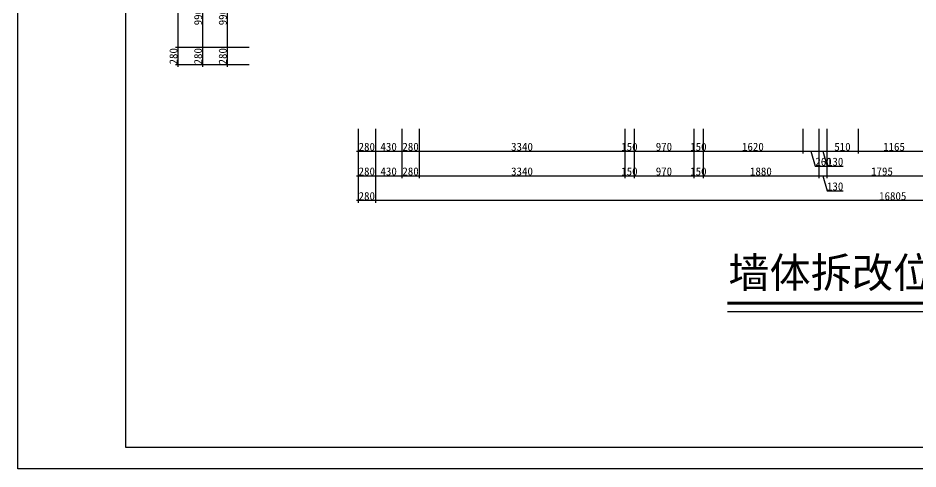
# Model space of a CAD drawing. Extents: x 13886 to 74789, y -750269 to -704302.
# Drawn here: x 13886 to 28504, y -750269 to -742950 of the extents above; entities that cross this region are included whole.
import ezdxf

# ---------------------------------------------------------------- set-up
doc = ezdxf.new("R2010")
doc.units = 0
doc.header["$LTSCALE"] = 10
doc.layers.get('0').update_dxf_attribs({"linetype": 'CONTINUOUS'})
doc.layers.get('DEFPOINTS').update_dxf_attribs({"linetype": 'CONTINUOUS'})
doc.layers.add('____4', color=4, linetype='CONTINUOUS')
doc.layers.add('__A', color=14, linetype='CONTINUOUS')
doc.styles.get("Standard").update_dxf_attribs({"font": 'NSimSun.ttf'})
doc.dimstyles.get("Standard").update_dxf_attribs({"dimtxt": 0.18, "dimasz": 0.18, "dimexe": 0.18, "dimexo": 0.0625, "dimgap": 0.09, "dimtad": 0, "dimtih": 1, "dimtoh": 1, "dimdec": 4, "dimzin": 0, "dimtxsty": 'STANDARD', "dimcen": 0.09, "dimazin": 3, "dimtfac": 1, "dimtdec": 4, "dimtofl": 0, "dimtmove": 0, "dimatfit": 3, "dimtolj": 1, "dimtzin": 0})

# ---------------------------------------------------------------- blocks, each defined once
blk = doc.blocks.new('HTHJGJ')
at = {"layer": '__A', "ltscale": 150}
for p, q in [((13886, -750269), (13886, -729479)), ((15636, -749919), (15636, -729829)), ((42936, -749919), (15636, -749919)), ((43286, -750269), (13886, -750269))]:
    blk.add_line(p, q, dxfattribs=at)
blk = doc.blocks.new('_ARCHTICK')
at = {"color": 0, "linetype": 'BYBLOCK', "const_width": 0.15}
blk.add_lwpolyline([(-0.5, -0.5), (0.5, 0.5)], dxfattribs=at)
blk = doc.blocks.new('*D1414')
at = {"color": 250, "ltscale": 60}
for p, q in [((19690, -745551), (19690, -745951)), ((36497, -745551), (36497, -745951)), ((36527, -745911), (19660, -745911))]:
    blk.add_line(p, q, dxfattribs=at)
at = {"layer": 'DEFPOINTS', "color": 0, "ltscale": 60}
for p in [(19690, -745511), (36497, -745511), (19690, -745911)]:
    blk.add_point(p, dxfattribs=at)
at = {"color": 250, "ltscale": 60, "xscale": 20, "yscale": 20, "zscale": 20, "rotation": 180}
blk.add_blockref('_ARCHTICK', (19690, -745911), dxfattribs=at)
at = {"color": 250, "ltscale": 60, "xscale": 20, "yscale": 20, "zscale": 20}
blk.add_blockref('_ARCHTICK', (36497, -745911), dxfattribs=at)
at = {"color": 3, "ltscale": 60, "insert": (28093, -745841), "char_height": 130, "attachment_point": 5}
blk.add_mtext('\\A1;16805', dxfattribs=at)
blk = doc.blocks.new('*D1415')
at = {"color": 250, "ltscale": 60}
for p, q in [((19412, -745551), (19412, -745951)), ((19690, -745551), (19690, -745951)), ((19720, -745911), (19382, -745911))]:
    blk.add_line(p, q, dxfattribs=at)
at = {"layer": 'DEFPOINTS', "color": 0, "ltscale": 60}
for p in [(19412, -745511), (19690, -745511), (19412, -745911)]:
    blk.add_point(p, dxfattribs=at)
at = {"color": 250, "ltscale": 60, "xscale": 20, "yscale": 20, "zscale": 20, "rotation": 180}
blk.add_blockref('_ARCHTICK', (19412, -745911), dxfattribs=at)
at = {"color": 250, "ltscale": 60, "xscale": 20, "yscale": 20, "zscale": 20}
blk.add_blockref('_ARCHTICK', (19690, -745911), dxfattribs=at)
at = {"color": 3, "ltscale": 60, "insert": (19551, -745841), "char_height": 130, "attachment_point": 5}
blk.add_mtext('\\A1;280', dxfattribs=at)
blk = doc.blocks.new('*D1416')
at = {"color": 250, "ltscale": 60}
for p, q in [((19412, -745151), (19412, -745551)), ((19690, -745151), (19690, -745551)), ((19382, -745511), (19720, -745511))]:
    blk.add_line(p, q, dxfattribs=at)
at = {"layer": 'DEFPOINTS', "color": 0, "ltscale": 60}
for p in [(19412, -745111), (19690, -745111), (19690, -745511)]:
    blk.add_point(p, dxfattribs=at)
at = {"color": 250, "ltscale": 60, "xscale": 20, "yscale": 20, "zscale": 20, "rotation": 180}
blk.add_blockref('_ARCHTICK', (19412, -745511), dxfattribs=at)
at = {"color": 250, "ltscale": 60, "xscale": 20, "yscale": 20, "zscale": 20}
blk.add_blockref('_ARCHTICK', (19690, -745511), dxfattribs=at)
at = {"color": 3, "ltscale": 60, "insert": (19551, -745441), "char_height": 130, "attachment_point": 5}
blk.add_mtext('\\A1;280', dxfattribs=at)
blk = doc.blocks.new('*D1417')
at = {"color": 250, "ltscale": 60}
for p, q in [((19690, -745151), (19690, -745551)), ((20122, -745151), (20122, -745551)), ((19660, -745511), (20152, -745511))]:
    blk.add_line(p, q, dxfattribs=at)
at = {"layer": 'DEFPOINTS', "color": 0, "ltscale": 60}
for p in [(19690, -745111), (20122, -745111), (20122, -745511)]:
    blk.add_point(p, dxfattribs=at)
at = {"color": 250, "ltscale": 60, "xscale": 20, "yscale": 20, "zscale": 20, "rotation": 180}
blk.add_blockref('_ARCHTICK', (19690, -745511), dxfattribs=at)
at = {"color": 250, "ltscale": 60, "xscale": 20, "yscale": 20, "zscale": 20}
blk.add_blockref('_ARCHTICK', (20122, -745511), dxfattribs=at)
at = {"color": 3, "ltscale": 60, "insert": (19906, -745441), "char_height": 130, "attachment_point": 5}
blk.add_mtext('\\A1;430', dxfattribs=at)
blk = doc.blocks.new('*D1418')
at = {"color": 250, "ltscale": 60}
for p, q in [((20122, -745151), (20122, -745551)), ((20402, -745151), (20402, -745551)), ((20092, -745511), (20432, -745511))]:
    blk.add_line(p, q, dxfattribs=at)
at = {"layer": 'DEFPOINTS', "color": 0, "ltscale": 60}
for p in [(20122, -745111), (20402, -745111), (20402, -745511)]:
    blk.add_point(p, dxfattribs=at)
at = {"color": 250, "ltscale": 60, "xscale": 20, "yscale": 20, "zscale": 20, "rotation": 180}
blk.add_blockref('_ARCHTICK', (20122, -745511), dxfattribs=at)
at = {"color": 250, "ltscale": 60, "xscale": 20, "yscale": 20, "zscale": 20}
blk.add_blockref('_ARCHTICK', (20402, -745511), dxfattribs=at)
at = {"color": 3, "ltscale": 60, "insert": (20262, -745441), "char_height": 130, "attachment_point": 5}
blk.add_mtext('\\A1;280', dxfattribs=at)
blk = doc.blocks.new('*D1419')
at = {"color": 250, "ltscale": 60}
for p, q in [((20402, -745151), (20402, -745551)), ((23742, -745151), (23742, -745551)), ((20372, -745511), (23772, -745511))]:
    blk.add_line(p, q, dxfattribs=at)
at = {"layer": 'DEFPOINTS', "color": 0, "ltscale": 60}
for p in [(20402, -745111), (23742, -745111), (23742, -745511)]:
    blk.add_point(p, dxfattribs=at)
at = {"color": 250, "ltscale": 60, "xscale": 20, "yscale": 20, "zscale": 20, "rotation": 180}
blk.add_blockref('_ARCHTICK', (20402, -745511), dxfattribs=at)
at = {"color": 250, "ltscale": 60, "xscale": 20, "yscale": 20, "zscale": 20}
blk.add_blockref('_ARCHTICK', (23742, -745511), dxfattribs=at)
at = {"color": 3, "ltscale": 60, "insert": (22072, -745441), "char_height": 130, "attachment_point": 5}
blk.add_mtext('\\A1;3340', dxfattribs=at)
blk = doc.blocks.new('*D1420')
at = {"color": 250, "ltscale": 60}
for p, q in [((23742, -745151), (23742, -745551)), ((23892, -745151), (23892, -745551)), ((23712, -745511), (23922, -745511))]:
    blk.add_line(p, q, dxfattribs=at)
at = {"layer": 'DEFPOINTS', "color": 0, "ltscale": 60}
for p in [(23742, -745111), (23892, -745111), (23892, -745511)]:
    blk.add_point(p, dxfattribs=at)
at = {"color": 250, "ltscale": 60, "xscale": 20, "yscale": 20, "zscale": 20, "rotation": 180}
blk.add_blockref('_ARCHTICK', (23742, -745511), dxfattribs=at)
at = {"color": 250, "ltscale": 60, "xscale": 20, "yscale": 20, "zscale": 20}
blk.add_blockref('_ARCHTICK', (23892, -745511), dxfattribs=at)
at = {"color": 3, "ltscale": 60, "insert": (23817, -745441), "char_height": 130, "attachment_point": 5}
blk.add_mtext('\\A1;150', dxfattribs=at)
blk = doc.blocks.new('*D1421')
at = {"color": 250, "ltscale": 60}
for p, q in [((23892, -745151), (23892, -745551)), ((24862, -745151), (24862, -745551)), ((23862, -745511), (24892, -745511))]:
    blk.add_line(p, q, dxfattribs=at)
at = {"layer": 'DEFPOINTS', "color": 0, "ltscale": 60}
for p in [(23892, -745111), (24862, -745111), (24862, -745511)]:
    blk.add_point(p, dxfattribs=at)
at = {"color": 250, "ltscale": 60, "xscale": 20, "yscale": 20, "zscale": 20, "rotation": 180}
blk.add_blockref('_ARCHTICK', (23892, -745511), dxfattribs=at)
at = {"color": 250, "ltscale": 60, "xscale": 20, "yscale": 20, "zscale": 20}
blk.add_blockref('_ARCHTICK', (24862, -745511), dxfattribs=at)
at = {"color": 3, "ltscale": 60, "insert": (24377, -745441), "char_height": 130, "attachment_point": 5}
blk.add_mtext('\\A1;970', dxfattribs=at)
blk = doc.blocks.new('*D1422')
at = {"color": 250, "ltscale": 60}
for p, q in [((24862, -745151), (24862, -745551)), ((25012, -745151), (25012, -745551)), ((24832, -745511), (25042, -745511))]:
    blk.add_line(p, q, dxfattribs=at)
at = {"layer": 'DEFPOINTS', "color": 0, "ltscale": 60}
for p in [(24862, -745111), (25012, -745111), (25012, -745511)]:
    blk.add_point(p, dxfattribs=at)
at = {"color": 250, "ltscale": 60, "xscale": 20, "yscale": 20, "zscale": 20, "rotation": 180}
blk.add_blockref('_ARCHTICK', (24862, -745511), dxfattribs=at)
at = {"color": 250, "ltscale": 60, "xscale": 20, "yscale": 20, "zscale": 20}
blk.add_blockref('_ARCHTICK', (25012, -745511), dxfattribs=at)
at = {"color": 3, "ltscale": 60, "insert": (24937, -745441), "char_height": 130, "attachment_point": 5}
blk.add_mtext('\\A1;150', dxfattribs=at)
blk = doc.blocks.new('*D1423')
at = {"color": 250, "ltscale": 60}
for p, q in [((25012, -745151), (25012, -745551)), ((26892, -745151), (26892, -745551)), ((24982, -745511), (26922, -745511))]:
    blk.add_line(p, q, dxfattribs=at)
at = {"layer": 'DEFPOINTS', "color": 0, "ltscale": 60}
for p in [(25012, -745111), (26892, -745111), (26892, -745511)]:
    blk.add_point(p, dxfattribs=at)
at = {"color": 250, "ltscale": 60, "xscale": 20, "yscale": 20, "zscale": 20, "rotation": 180}
blk.add_blockref('_ARCHTICK', (25012, -745511), dxfattribs=at)
at = {"color": 250, "ltscale": 60, "xscale": 20, "yscale": 20, "zscale": 20}
blk.add_blockref('_ARCHTICK', (26892, -745511), dxfattribs=at)
at = {"color": 3, "ltscale": 60, "insert": (25952, -745441), "char_height": 130, "attachment_point": 5}
blk.add_mtext('\\A1;1880', dxfattribs=at)
blk = doc.blocks.new('*D1424')
at = {"color": 250, "ltscale": 60}
for p, q in [((26892, -745151), (26892, -745551)), ((27022, -745151), (27022, -745551)), ((26862, -745511), (27052, -745511)), ((26957, -745511), (27030, -745753)), ((27030, -745753), (27287, -745753))]:
    blk.add_line(p, q, dxfattribs=at)
at = {"layer": 'DEFPOINTS', "color": 0, "ltscale": 60}
for p in [(26892, -745111), (27022, -745111), (27022, -745511)]:
    blk.add_point(p, dxfattribs=at)
at = {"color": 250, "ltscale": 60, "xscale": 20, "yscale": 20, "zscale": 20, "rotation": 180}
blk.add_blockref('_ARCHTICK', (26892, -745511), dxfattribs=at)
at = {"color": 250, "ltscale": 60, "xscale": 20, "yscale": 20, "zscale": 20}
blk.add_blockref('_ARCHTICK', (27022, -745511), dxfattribs=at)
at = {"color": 3, "ltscale": 60, "insert": (27158, -745683), "char_height": 130, "attachment_point": 5}
blk.add_mtext('\\A1;130', dxfattribs=at)
blk = doc.blocks.new('*D1425')
at = {"color": 250, "ltscale": 60}
for p, q in [((27022, -745151), (27022, -745551)), ((28817, -745151), (28817, -745551)), ((26992, -745511), (28847, -745511))]:
    blk.add_line(p, q, dxfattribs=at)
at = {"layer": 'DEFPOINTS', "color": 0, "ltscale": 60}
for p in [(27022, -745111), (28817, -745111), (28817, -745511)]:
    blk.add_point(p, dxfattribs=at)
at = {"color": 250, "ltscale": 60, "xscale": 20, "yscale": 20, "zscale": 20, "rotation": 180}
blk.add_blockref('_ARCHTICK', (27022, -745511), dxfattribs=at)
at = {"color": 250, "ltscale": 60, "xscale": 20, "yscale": 20, "zscale": 20}
blk.add_blockref('_ARCHTICK', (28817, -745511), dxfattribs=at)
at = {"color": 3, "ltscale": 60, "insert": (27919, -745441), "char_height": 130, "attachment_point": 5}
blk.add_mtext('\\A1;1795', dxfattribs=at)
blk = doc.blocks.new('*D1433')
at = {"color": 250, "ltscale": 60}
for p, q in [((19412, -744751), (19412, -745151)), ((19690, -744751), (19690, -745151)), ((19382, -745111), (19720, -745111))]:
    blk.add_line(p, q, dxfattribs=at)
at = {"layer": 'DEFPOINTS', "color": 0, "ltscale": 60}
for p in [(19412, -744711), (19690, -744711), (19690, -745111)]:
    blk.add_point(p, dxfattribs=at)
at = {"color": 250, "ltscale": 60, "xscale": 20, "yscale": 20, "zscale": 20, "rotation": 180}
blk.add_blockref('_ARCHTICK', (19412, -745111), dxfattribs=at)
at = {"color": 250, "ltscale": 60, "xscale": 20, "yscale": 20, "zscale": 20}
blk.add_blockref('_ARCHTICK', (19690, -745111), dxfattribs=at)
at = {"color": 3, "ltscale": 60, "insert": (19551, -745041), "char_height": 130, "attachment_point": 5}
blk.add_mtext('\\A1;280', dxfattribs=at)
blk = doc.blocks.new('*D1434')
at = {"color": 250, "ltscale": 60}
for p, q in [((19690, -744751), (19690, -745151)), ((20122, -744751), (20122, -745151)), ((19660, -745111), (20152, -745111))]:
    blk.add_line(p, q, dxfattribs=at)
at = {"layer": 'DEFPOINTS', "color": 0, "ltscale": 60}
for p in [(19690, -744711), (20122, -744711), (20122, -745111)]:
    blk.add_point(p, dxfattribs=at)
at = {"color": 250, "ltscale": 60, "xscale": 20, "yscale": 20, "zscale": 20, "rotation": 180}
blk.add_blockref('_ARCHTICK', (19690, -745111), dxfattribs=at)
at = {"color": 250, "ltscale": 60, "xscale": 20, "yscale": 20, "zscale": 20}
blk.add_blockref('_ARCHTICK', (20122, -745111), dxfattribs=at)
at = {"color": 3, "ltscale": 60, "insert": (19906, -745041), "char_height": 130, "attachment_point": 5}
blk.add_mtext('\\A1;430', dxfattribs=at)
blk = doc.blocks.new('*D1435')
at = {"color": 250, "ltscale": 60}
for p, q in [((20122, -744751), (20122, -745151)), ((20402, -744751), (20402, -745151)), ((20092, -745111), (20432, -745111))]:
    blk.add_line(p, q, dxfattribs=at)
at = {"layer": 'DEFPOINTS', "color": 0, "ltscale": 60}
for p in [(20122, -744711), (20402, -744711), (20402, -745111)]:
    blk.add_point(p, dxfattribs=at)
at = {"color": 250, "ltscale": 60, "xscale": 20, "yscale": 20, "zscale": 20, "rotation": 180}
blk.add_blockref('_ARCHTICK', (20122, -745111), dxfattribs=at)
at = {"color": 250, "ltscale": 60, "xscale": 20, "yscale": 20, "zscale": 20}
blk.add_blockref('_ARCHTICK', (20402, -745111), dxfattribs=at)
at = {"color": 3, "ltscale": 60, "insert": (20262, -745041), "char_height": 130, "attachment_point": 5}
blk.add_mtext('\\A1;280', dxfattribs=at)
blk = doc.blocks.new('*D1436')
at = {"color": 250, "ltscale": 60}
for p, q in [((20402, -744751), (20402, -745151)), ((23742, -744751), (23742, -745151)), ((20372, -745111), (23772, -745111))]:
    blk.add_line(p, q, dxfattribs=at)
at = {"layer": 'DEFPOINTS', "color": 0, "ltscale": 60}
for p in [(20402, -744711), (23742, -744711), (23742, -745111)]:
    blk.add_point(p, dxfattribs=at)
at = {"color": 250, "ltscale": 60, "xscale": 20, "yscale": 20, "zscale": 20, "rotation": 180}
blk.add_blockref('_ARCHTICK', (20402, -745111), dxfattribs=at)
at = {"color": 250, "ltscale": 60, "xscale": 20, "yscale": 20, "zscale": 20}
blk.add_blockref('_ARCHTICK', (23742, -745111), dxfattribs=at)
at = {"color": 3, "ltscale": 60, "insert": (22072, -745041), "char_height": 130, "attachment_point": 5}
blk.add_mtext('\\A1;3340', dxfattribs=at)
blk = doc.blocks.new('*D1437')
at = {"color": 250, "ltscale": 60}
for p, q in [((23742, -744751), (23742, -745151)), ((23892, -744751), (23892, -745151)), ((23712, -745111), (23922, -745111))]:
    blk.add_line(p, q, dxfattribs=at)
at = {"layer": 'DEFPOINTS', "color": 0, "ltscale": 60}
for p in [(23742, -744711), (23892, -744711), (23892, -745111)]:
    blk.add_point(p, dxfattribs=at)
at = {"color": 250, "ltscale": 60, "xscale": 20, "yscale": 20, "zscale": 20, "rotation": 180}
blk.add_blockref('_ARCHTICK', (23742, -745111), dxfattribs=at)
at = {"color": 250, "ltscale": 60, "xscale": 20, "yscale": 20, "zscale": 20}
blk.add_blockref('_ARCHTICK', (23892, -745111), dxfattribs=at)
at = {"color": 3, "ltscale": 60, "insert": (23817, -745041), "char_height": 130, "attachment_point": 5}
blk.add_mtext('\\A1;150', dxfattribs=at)
blk = doc.blocks.new('*D1438')
at = {"color": 250, "ltscale": 60}
for p, q in [((23892, -744751), (23892, -745151)), ((24862, -744751), (24862, -745151)), ((23862, -745111), (24892, -745111))]:
    blk.add_line(p, q, dxfattribs=at)
at = {"layer": 'DEFPOINTS', "color": 0, "ltscale": 60}
for p in [(23892, -744711), (24862, -744711), (24862, -745111)]:
    blk.add_point(p, dxfattribs=at)
at = {"color": 250, "ltscale": 60, "xscale": 20, "yscale": 20, "zscale": 20, "rotation": 180}
blk.add_blockref('_ARCHTICK', (23892, -745111), dxfattribs=at)
at = {"color": 250, "ltscale": 60, "xscale": 20, "yscale": 20, "zscale": 20}
blk.add_blockref('_ARCHTICK', (24862, -745111), dxfattribs=at)
at = {"color": 3, "ltscale": 60, "insert": (24377, -745041), "char_height": 130, "attachment_point": 5}
blk.add_mtext('\\A1;970', dxfattribs=at)
blk = doc.blocks.new('*D1439')
at = {"color": 250, "ltscale": 60}
for p, q in [((24862, -744751), (24862, -745151)), ((25012, -744751), (25012, -745151)), ((24832, -745111), (25042, -745111))]:
    blk.add_line(p, q, dxfattribs=at)
at = {"layer": 'DEFPOINTS', "color": 0, "ltscale": 60}
for p in [(24862, -744711), (25012, -744711), (25012, -745111)]:
    blk.add_point(p, dxfattribs=at)
at = {"color": 250, "ltscale": 60, "xscale": 20, "yscale": 20, "zscale": 20, "rotation": 180}
blk.add_blockref('_ARCHTICK', (24862, -745111), dxfattribs=at)
at = {"color": 250, "ltscale": 60, "xscale": 20, "yscale": 20, "zscale": 20}
blk.add_blockref('_ARCHTICK', (25012, -745111), dxfattribs=at)
at = {"color": 3, "ltscale": 60, "insert": (24937, -745041), "char_height": 130, "attachment_point": 5}
blk.add_mtext('\\A1;150', dxfattribs=at)
blk = doc.blocks.new('*D1440')
at = {"color": 250, "ltscale": 60}
for p, q in [((25012, -744751), (25012, -745151)), ((26632, -744751), (26632, -745151)), ((24982, -745111), (26662, -745111))]:
    blk.add_line(p, q, dxfattribs=at)
at = {"layer": 'DEFPOINTS', "color": 0, "ltscale": 60}
for p in [(25012, -744711), (26632, -744711), (26632, -745111)]:
    blk.add_point(p, dxfattribs=at)
at = {"color": 250, "ltscale": 60, "xscale": 20, "yscale": 20, "zscale": 20, "rotation": 180}
blk.add_blockref('_ARCHTICK', (25012, -745111), dxfattribs=at)
at = {"color": 250, "ltscale": 60, "xscale": 20, "yscale": 20, "zscale": 20}
blk.add_blockref('_ARCHTICK', (26632, -745111), dxfattribs=at)
at = {"color": 3, "ltscale": 60, "insert": (25822, -745041), "char_height": 130, "attachment_point": 5}
blk.add_mtext('\\A1;1620', dxfattribs=at)
blk = doc.blocks.new('*D1441')
at = {"color": 250, "ltscale": 60}
for p, q in [((26632, -744751), (26632, -745151)), ((26892, -744751), (26892, -745151)), ((26602, -745111), (26922, -745111)), ((26762, -745111), (26835, -745353)), ((26835, -745353), (27103, -745353))]:
    blk.add_line(p, q, dxfattribs=at)
at = {"layer": 'DEFPOINTS', "color": 0, "ltscale": 60}
for p in [(26632, -744711), (26892, -744711), (26892, -745111)]:
    blk.add_point(p, dxfattribs=at)
at = {"color": 250, "ltscale": 60, "xscale": 20, "yscale": 20, "zscale": 20, "rotation": 180}
blk.add_blockref('_ARCHTICK', (26632, -745111), dxfattribs=at)
at = {"color": 250, "ltscale": 60, "xscale": 20, "yscale": 20, "zscale": 20}
blk.add_blockref('_ARCHTICK', (26892, -745111), dxfattribs=at)
at = {"color": 3, "ltscale": 60, "insert": (26969, -745283), "char_height": 130, "attachment_point": 5}
blk.add_mtext('\\A1;260', dxfattribs=at)
blk = doc.blocks.new('*D1442')
at = {"color": 250, "ltscale": 60}
for p, q in [((26892, -744751), (26892, -745151)), ((27022, -744751), (27022, -745151)), ((26862, -745111), (27052, -745111)), ((26957, -745111), (27030, -745353)), ((27030, -745353), (27287, -745353))]:
    blk.add_line(p, q, dxfattribs=at)
at = {"layer": 'DEFPOINTS', "color": 0, "ltscale": 60}
for p in [(26892, -744711), (27022, -744711), (27022, -745111)]:
    blk.add_point(p, dxfattribs=at)
at = {"color": 250, "ltscale": 60, "xscale": 20, "yscale": 20, "zscale": 20, "rotation": 180}
blk.add_blockref('_ARCHTICK', (26892, -745111), dxfattribs=at)
at = {"color": 250, "ltscale": 60, "xscale": 20, "yscale": 20, "zscale": 20}
blk.add_blockref('_ARCHTICK', (27022, -745111), dxfattribs=at)
at = {"color": 3, "ltscale": 60, "insert": (27158, -745283), "char_height": 130, "attachment_point": 5}
blk.add_mtext('\\A1;130', dxfattribs=at)
blk = doc.blocks.new('*D1443')
at = {"color": 250, "ltscale": 60}
for p, q in [((27022, -744751), (27022, -745151)), ((27532, -744751), (27532, -745151)), ((26992, -745111), (27562, -745111))]:
    blk.add_line(p, q, dxfattribs=at)
at = {"layer": 'DEFPOINTS', "color": 0, "ltscale": 60}
for p in [(27022, -744711), (27532, -744711), (27532, -745111)]:
    blk.add_point(p, dxfattribs=at)
at = {"color": 250, "ltscale": 60, "xscale": 20, "yscale": 20, "zscale": 20, "rotation": 180}
blk.add_blockref('_ARCHTICK', (27022, -745111), dxfattribs=at)
at = {"color": 250, "ltscale": 60, "xscale": 20, "yscale": 20, "zscale": 20}
blk.add_blockref('_ARCHTICK', (27532, -745111), dxfattribs=at)
at = {"color": 3, "ltscale": 60, "insert": (27277, -745041), "char_height": 130, "attachment_point": 5}
blk.add_mtext('\\A1;510', dxfattribs=at)
blk = doc.blocks.new('*D1444')
at = {"color": 250, "ltscale": 60}
for p, q in [((27532, -744751), (27532, -745151)), ((28697, -744751), (28697, -745151)), ((27502, -745111), (28727, -745111))]:
    blk.add_line(p, q, dxfattribs=at)
at = {"layer": 'DEFPOINTS', "color": 0, "ltscale": 60}
for p in [(27532, -744711), (28697, -744711), (28697, -745111)]:
    blk.add_point(p, dxfattribs=at)
at = {"color": 250, "ltscale": 60, "xscale": 20, "yscale": 20, "zscale": 20, "rotation": 180}
blk.add_blockref('_ARCHTICK', (27532, -745111), dxfattribs=at)
at = {"color": 250, "ltscale": 60, "xscale": 20, "yscale": 20, "zscale": 20}
blk.add_blockref('_ARCHTICK', (28697, -745111), dxfattribs=at)
at = {"color": 3, "ltscale": 60, "insert": (28114, -745041), "char_height": 130, "attachment_point": 5}
blk.add_mtext('\\A1;1165', dxfattribs=at)
blk = doc.blocks.new('*D1457')
at = {"color": 250, "ltscale": 60}
for p, q in [((16842, -734841), (16442, -734841)), ((16482, -734811), (16482, -743461)), ((16842, -743431), (16442, -743431))]:
    blk.add_line(p, q, dxfattribs=at)
at = {"layer": 'DEFPOINTS', "color": 0, "ltscale": 60}
for p in [(16882, -734841), (16482, -743431), (16882, -743431)]:
    blk.add_point(p, dxfattribs=at)
at = {"color": 250, "ltscale": 60, "xscale": 20, "yscale": 20, "zscale": 20}
for p, rotation in [((16482, -734841), 90), ((16482, -743431), 270)]:
    blk.add_blockref('_ARCHTICK', p, dxfattribs=dict(at, rotation=rotation))
at = {"color": 3, "ltscale": 60, "insert": (16412, -739136), "char_height": 130, "attachment_point": 5, "rotation": 90}
blk.add_mtext('\\A1;8590', dxfattribs=at)
blk = doc.blocks.new('*D1458')
at = {"color": 250, "ltscale": 60}
for p, q in [((16842, -743431), (16442, -743431)), ((16482, -743401), (16482, -743741)), ((16842, -743711), (16442, -743711))]:
    blk.add_line(p, q, dxfattribs=at)
at = {"layer": 'DEFPOINTS', "color": 0, "ltscale": 60}
for p in [(16882, -743431), (16482, -743711), (16882, -743711)]:
    blk.add_point(p, dxfattribs=at)
at = {"color": 250, "ltscale": 60, "xscale": 20, "yscale": 20, "zscale": 20}
for p, rotation in [((16482, -743431), 90), ((16482, -743711), 270)]:
    blk.add_blockref('_ARCHTICK', p, dxfattribs=dict(at, rotation=rotation))
at = {"color": 3, "ltscale": 60, "insert": (16412, -743571), "char_height": 130, "attachment_point": 5, "rotation": 90}
blk.add_mtext('\\A1;280', dxfattribs=at)
blk = doc.blocks.new('*D1465')
at = {"color": 250, "ltscale": 60}
for p, q in [((17242, -742441), (16842, -742441)), ((16882, -742411), (16882, -743461)), ((17242, -743431), (16842, -743431))]:
    blk.add_line(p, q, dxfattribs=at)
at = {"layer": 'DEFPOINTS', "color": 0, "ltscale": 60}
for p in [(17282, -742441), (16882, -743431), (17282, -743431)]:
    blk.add_point(p, dxfattribs=at)
at = {"color": 250, "ltscale": 60, "xscale": 20, "yscale": 20, "zscale": 20}
for p, rotation in [((16882, -742441), 90), ((16882, -743431), 270)]:
    blk.add_blockref('_ARCHTICK', p, dxfattribs=dict(at, rotation=rotation))
at = {"color": 3, "ltscale": 60, "insert": (16812, -742936), "char_height": 130, "attachment_point": 5, "rotation": 90}
blk.add_mtext('\\A1;990', dxfattribs=at)
blk = doc.blocks.new('*D1466')
at = {"color": 250, "ltscale": 60}
for p, q in [((17242, -743431), (16842, -743431)), ((16882, -743401), (16882, -743741)), ((17242, -743711), (16842, -743711))]:
    blk.add_line(p, q, dxfattribs=at)
at = {"layer": 'DEFPOINTS', "color": 0, "ltscale": 60}
for p in [(17282, -743431), (16882, -743711), (17282, -743711)]:
    blk.add_point(p, dxfattribs=at)
at = {"color": 250, "ltscale": 60, "xscale": 20, "yscale": 20, "zscale": 20}
for p, rotation in [((16882, -743431), 90), ((16882, -743711), 270)]:
    blk.add_blockref('_ARCHTICK', p, dxfattribs=dict(at, rotation=rotation))
at = {"color": 3, "ltscale": 60, "insert": (16812, -743571), "char_height": 130, "attachment_point": 5, "rotation": 90}
blk.add_mtext('\\A1;280', dxfattribs=at)
blk = doc.blocks.new('*D1479')
at = {"color": 250, "ltscale": 60}
for p, q in [((17642, -742441), (17242, -742441)), ((17282, -742411), (17282, -743461)), ((17642, -743431), (17242, -743431))]:
    blk.add_line(p, q, dxfattribs=at)
at = {"layer": 'DEFPOINTS', "color": 0, "ltscale": 60}
for p in [(17682, -742441), (17282, -743431), (17682, -743431)]:
    blk.add_point(p, dxfattribs=at)
at = {"color": 250, "ltscale": 60, "xscale": 20, "yscale": 20, "zscale": 20}
for p, rotation in [((17282, -742441), 90), ((17282, -743431), 270)]:
    blk.add_blockref('_ARCHTICK', p, dxfattribs=dict(at, rotation=rotation))
at = {"color": 3, "ltscale": 60, "insert": (17212, -742936), "char_height": 130, "attachment_point": 5, "rotation": 90}
blk.add_mtext('\\A1;990', dxfattribs=at)
blk = doc.blocks.new('*D1480')
at = {"color": 250, "ltscale": 60}
for p, q in [((17642, -743431), (17242, -743431)), ((17282, -743401), (17282, -743741)), ((17642, -743711), (17242, -743711))]:
    blk.add_line(p, q, dxfattribs=at)
at = {"layer": 'DEFPOINTS', "color": 0, "ltscale": 60}
for p in [(17682, -743431), (17282, -743711), (17682, -743711)]:
    blk.add_point(p, dxfattribs=at)
at = {"color": 250, "ltscale": 60, "xscale": 20, "yscale": 20, "zscale": 20}
for p, rotation in [((17282, -743431), 90), ((17282, -743711), 270)]:
    blk.add_blockref('_ARCHTICK', p, dxfattribs=dict(at, rotation=rotation))
at = {"color": 3, "ltscale": 60, "insert": (17212, -743571), "char_height": 130, "attachment_point": 5, "rotation": 90}
blk.add_mtext('\\A1;280', dxfattribs=at)

msp = doc.modelspace()

# ---------------------------------------------------------------- linework, layer by layer
at = {"layer": '____4', "color": 3}
msp.add_line((25407, -747714.3), (30364.5, -747714.3), dxfattribs=at)
at = {"layer": '____4', "color": 3, "const_width": 50}
msp.add_lwpolyline([(25407, -747579.9), (30364.5, -747579.9)], dxfattribs=at)

# ---------------------------------------------------------------- block references
msp.add_blockref('HTHJGJ', (0, 0))

# ---------------------------------------------------------------- texts
at = {"layer": '____4', "insert": (25423.7, -746837.3), "char_height": 560, "attachment_point": 1}
msp.add_mtext('{\\H0.87500x;\\C7;墙体拆改位置图}{\\H1.00013x;\\C7;   }{\\H0.62518x;\\C7;1:70}', dxfattribs=at)

# ---------------------------------------------------------------- dimensions: what is measured, and where the dimension line sits
at = {"ltscale": 60}
for base, p1, p2, picture, middle in [((16481.8, -743430.7), (16881.8, -734840.7), (16881.8, -743430.7), '*D1457', (16411.8, -739135.7)), ((16881.8, -743430.7), (17281.8, -742440.7), (17281.8, -743430.7), '*D1465', (16811.8, -742935.7)), ((17281.8, -743430.7), (17681.8, -742440.7), (17681.8, -743430.7), '*D1479', (17211.8, -742935.7)), ((16481.8, -743710.7), (16881.8, -743430.7), (16881.8, -743710.7), '*D1458', (16411.8, -743570.7)), ((16881.8, -743710.7), (17281.8, -743430.7), (17281.8, -743710.7), '*D1466', (16811.8, -743570.7)), ((17281.8, -743710.7), (17681.8, -743430.7), (17681.8, -743710.7), '*D1480', (17211.8, -743570.7))]:
    dim = msp.add_linear_dim(base=base, p1=p1, p2=p2, angle=90, dimstyle='STANDARD', override={"dimtxt": 130, "dimasz": 20, "dimexe": 40, "dimexo": 40, "dimgap": 5, "dimtad": 1, "dimtih": 0, "dimtoh": 0, "dimdec": 0, "dimrnd": 5, "dimblk1": 'ARCHTICK', "dimblk2": 'ARCHTICK', "dimsah": 1, "dimdle": 30, "dimclrd": 250, "dimclre": 250, "dimclrt": 3, "dimtdec": 0, "dimtmove": 1, "dimldrblk": 'ARCHTICK', "dimfxl": 15, "dimarcsym": 1}, dxfattribs=at)
    dim.commit()
    dim.dimension.update_dxf_attribs({"geometry": picture, "text_midpoint": middle})
for base, p1, p2, picture, middle in [((19689.6, -745110.7), (19411.9, -744710.7), (19689.6, -744710.7), '*D1433', (19550.8, -745040.7)), ((20121.9, -745110.7), (19689.6, -744710.7), (20121.9, -744710.7), '*D1434', (19905.8, -745040.7)), ((20401.9, -745110.7), (20121.9, -744710.7), (20401.9, -744710.7), '*D1435', (20261.9, -745040.7)), ((23741.9, -745110.7), (20401.9, -744710.7), (23741.9, -744710.7), '*D1436', (22071.9, -745040.7)), ((24861.9, -745110.7), (23891.9, -744710.7), (24861.9, -744710.7), '*D1438', (24376.9, -745040.7)), ((26631.9, -745110.7), (25011.9, -744710.7), (26631.9, -744710.7), '*D1440', (25821.9, -745040.7)), ((26891.9, -745110.7), (26631.9, -744710.7), (26891.9, -744710.7), '*D1441', (26839.7, -745283.2)), ((27021.9, -745110.7), (26891.9, -744710.7), (27021.9, -744710.7), '*D1442', (27034.7, -745283.2)), ((27531.9, -745110.7), (27021.9, -744710.7), (27531.9, -744710.7), '*D1443', (27276.9, -745040.7)), ((28696.9, -745110.7), (27531.9, -744710.7), (28696.9, -744710.7), '*D1444', (28114.4, -745040.7)), ((19689.6, -745510.7), (19411.9, -745110.7), (19689.6, -745110.7), '*D1416', (19550.8, -745440.7)), ((20121.9, -745510.7), (19689.6, -745110.7), (20121.9, -745110.7), '*D1417', (19905.8, -745440.7)), ((20401.9, -745510.7), (20121.9, -745110.7), (20401.9, -745110.7), '*D1418', (20261.9, -745440.7)), ((23741.9, -745510.7), (20401.9, -745110.7), (23741.9, -745110.7), '*D1419', (22071.9, -745440.7)), ((24861.9, -745510.7), (23891.9, -745110.7), (24861.9, -745110.7), '*D1421', (24376.9, -745440.7)), ((26891.9, -745510.7), (25011.9, -745110.7), (26891.9, -745110.7), '*D1423', (25951.9, -745440.7)), ((27021.9, -745510.7), (26891.9, -745110.7), (27021.9, -745110.7), '*D1424', (27034.7, -745683.2)), ((28816.9, -745510.7), (27021.9, -745110.7), (28816.9, -745110.7), '*D1425', (27919.4, -745440.7)), ((19411.9, -745910.7), (19689.6, -745510.7), (19411.9, -745510.7), '*D1415', (19550.8, -745840.7)), ((19689.6, -745910.7), (36496.9, -745510.7), (19689.6, -745510.7), '*D1414', (28093.3, -745840.7))]:
    dim = msp.add_linear_dim(base=base, p1=p1, p2=p2, dimstyle='STANDARD', override={"dimtxt": 130, "dimasz": 20, "dimexe": 40, "dimexo": 40, "dimgap": 5, "dimtad": 1, "dimtih": 0, "dimtoh": 0, "dimdec": 0, "dimrnd": 5, "dimblk1": 'ARCHTICK', "dimblk2": 'ARCHTICK', "dimsah": 1, "dimdle": 30, "dimclrd": 250, "dimclre": 250, "dimclrt": 3, "dimtdec": 0, "dimtmove": 1, "dimldrblk": 'ARCHTICK', "dimfxl": 15, "dimarcsym": 1}, dxfattribs=at)
    dim.commit()
    dim.dimension.update_dxf_attribs({"geometry": picture, "text_midpoint": middle})
for base, p1, p2, picture, middle in [((23891.9, -745110.7), (23741.9, -744710.7), (23891.9, -744710.7), '*D1437', (23816.9, -745110.7)), ((25011.9, -745110.7), (24861.9, -744710.7), (25011.9, -744710.7), '*D1439', (24936.9, -745110.7)), ((23891.9, -745510.7), (23741.9, -745110.7), (23891.9, -745110.7), '*D1420', (23816.9, -745510.7)), ((25011.9, -745510.7), (24861.9, -745110.7), (25011.9, -745110.7), '*D1422', (24936.9, -745510.7))]:
    dim = msp.add_linear_dim(base=base, p1=p1, p2=p2, dimstyle='STANDARD', override={"dimtxt": 130, "dimasz": 20, "dimexe": 40, "dimexo": 40, "dimgap": 5, "dimtad": 1, "dimtih": 0, "dimtoh": 0, "dimdec": 0, "dimrnd": 5, "dimblk1": 'ARCHTICK', "dimblk2": 'ARCHTICK', "dimsah": 1, "dimdle": 30, "dimclrd": 250, "dimclre": 250, "dimclrt": 3, "dimtdec": 0, "dimtmove": 1, "dimldrblk": 'ARCHTICK', "dimfxl": 15, "dimarcsym": 1}, dxfattribs=at)
    dim.commit()
    dim.dimension.update_dxf_attribs({"geometry": picture, "text_midpoint": middle, "dimtype": 160})

doc.saveas('drawing.dxf')
